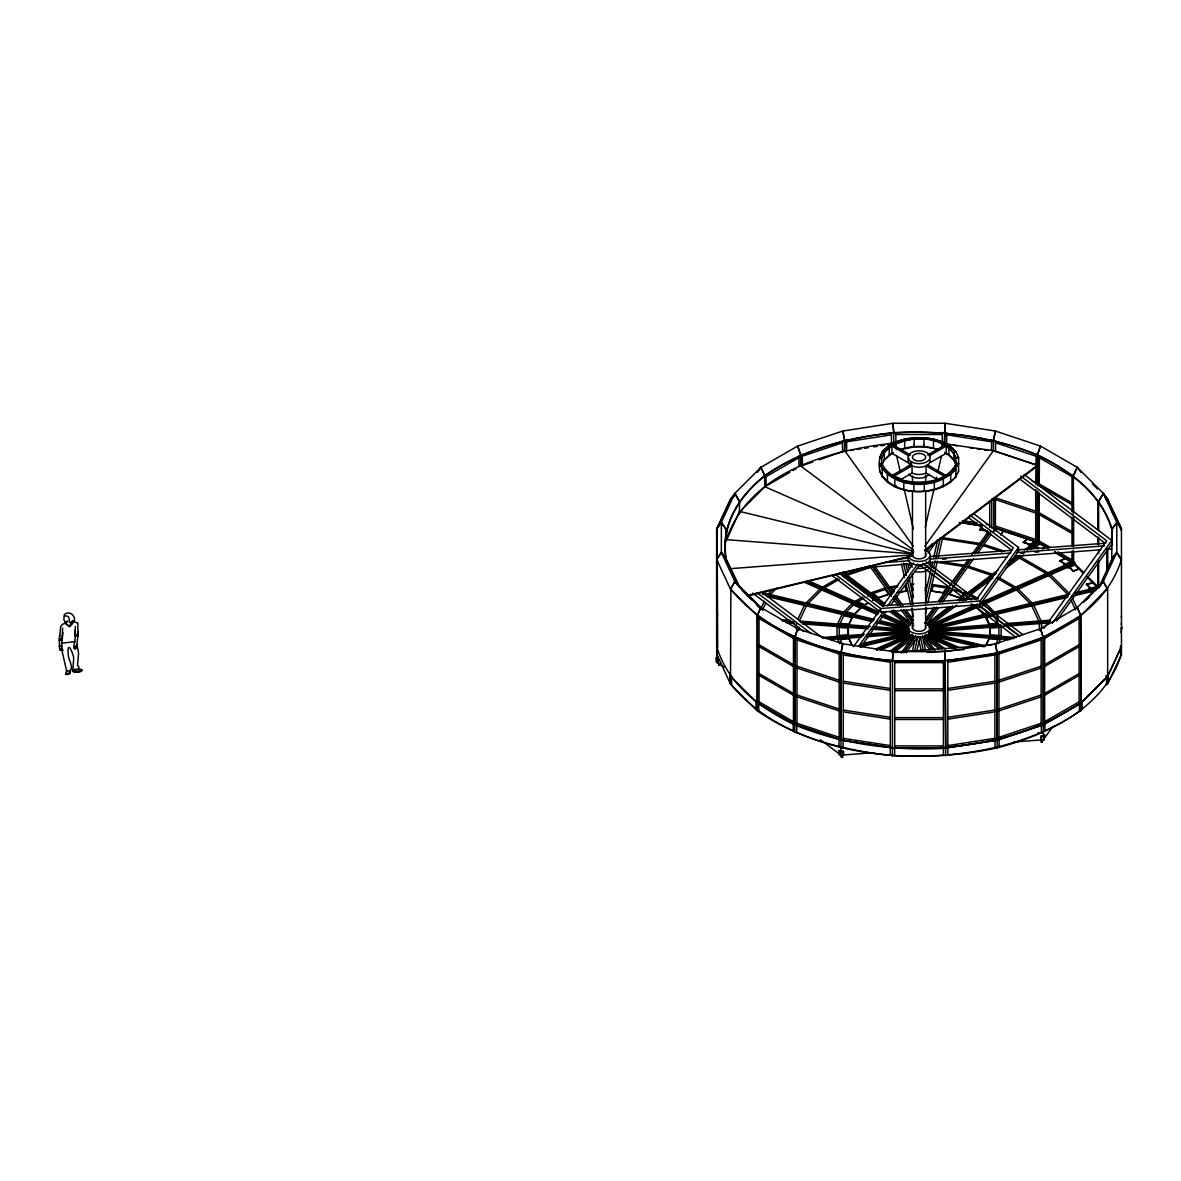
<?xml version="1.0" encoding="UTF-8"?>
<svg xmlns="http://www.w3.org/2000/svg" width="1181" height="1181" viewBox="0 0 1181 1181"><rect width="100%" height="100%" fill="white"/><g stroke="black" fill="none" stroke-linecap="round" stroke-linejoin="round"><path stroke-width="1.5" d="M70.624 670.277L69.945 673.731L66.549 674.631L65.619 673.731L66.638 671.074C74.949 671.635 70.24 662.703 68.66 657.522C66.623 644.959 69.827 643.246 73.739 657.596L72.897 669.642L78.537 668.963L78.861 666.734L77.488 665.39L78.596 653.255L76.957 644.575M716.705 654.407L716.705 528.793L730.493 499.076L734.833 493.363L760.859 467.336L797.677 446.078L842.762 431.05L893.043 423.27L893.707 432.925C848.165 437.472 802.844 449.459 764.875 475.869C738.834 496.832 720.454 525.205 726.374 559.809M913.356 552.413L912.47 553.815L726.374 539.673C749.477 471.44 829.697 450.301 893.707 443.067L893.707 432.925C942.6 430.253 991.907 436.468 1037.39 455.143C1069.691 470.747 1101.105 493.599 1111.779 529.531L1112.177 529.501C1101.489 493.496 1070.001 470.599 1037.641 454.965C992.055 436.247 942.645 430.017 893.648 432.689C848.017 437.265 802.608 449.267 764.55 475.722C738.893 496.212 719.938 525.338 725.975 559.366L725.665 557.58M727.142 538.728L739.498 511.373L912.928 553.579M739.498 513.912L739.498 501.231L734.818 493.378L721.355 522.401L721.355 552.457L734.833 581.495L760.874 607.521L757.139 615.921L757.139 710.77C826.789 758.025 916.515 764.816 997.177 747.898C1048.049 734.316 1104.486 708.305 1121.448 654.082M794.813 732.515L794.813 637.666L797.677 628.764L760.859 607.506L757.139 615.921C826.789 663.176 916.515 669.967 997.177 653.049C1047.857 639.364 1104.501 613.692 1121.448 559.558L1116.798 552.428L1116.783 522.371L1103.305 493.348L1077.264 467.322L1073.278 475.869L1073.278 513.897M812.587 462.066L800.748 466.023L913.563 550.169M819.348 459.822L844.695 450.64L913.312 546.286M757.139 710.77L730.493 684.124L730.862 589.186C770.027 637.179 833.225 654.614 892.482 660.784L892.437 755.87M730.02 568.696L912.47 554.819L912.928 555.793L748.444 595.844M945.715 755.87L945.125 651.572L995.406 643.793L1040.491 628.75L1043.325 637.666L1043.325 739.764L1013.889 742.008M924.841 546.286L993.457 450.64L1037.39 465.299L993.457 450.64L944.446 443.79L945.08 423.27L893.013 423.27L893.707 432.925M997.177 747.898L997.177 653.049L995.406 643.793L997.177 653.049L945.656 660.784L892.437 661.006L893.043 651.572L842.762 643.793L797.677 628.764L794.813 637.666L794.813 724.617L757.139 702.872L730.493 676.226L731.984 677.259M1121.049 559.528L1116.783 552.442L1103.32 581.48L1107.645 589.275L1107.645 684.124L1121.448 654.407L1121.448 528.793L1107.645 499.076L1103.305 493.348L1098.64 501.231L1098.64 530.21M1111.779 545.829L1111.779 529.531L1116.783 522.371L1121.448 528.793L1107.276 499.164L1104.752 496.64M1121.448 624.616L1121.448 623.317M1121.448 617.368L1121.448 616.069M847.973 635.57L848.032 627.347L848.032 628.115L839.233 627.451M848.371 635.54L848.43 627.377M989.781 627.377L990.106 635.555L990.18 627.347M59.404 646.745L61.648 645.328L59.404 646.745L59.951 649.963M62.032 640.043L61.53 645.387M74.92 634.271L75.392 626.506M892.437 661.006L893.072 651.572L945.125 651.572L945.715 747.972L997.177 740L1043.325 724.617L1081.014 702.872L1107.645 676.226L1121.448 646.509L1120.474 647.734L1120.474 645.918M76.411 646.022L74.979 649.255L75.466 646.716M77.916 632.824L77.813 623.051L72.425 621.088C66.328 626.388 72.248 616.098 66.077 615.951C62.519 614.651 63.464 624.882 67.524 620.999M78.787 668.786C89.254 670.956 70.712 674.986 73.119 669.804M76.529 647.867L78.271 632.175M59.478 635.186L59.39 646.465M62.623 628.115L62.106 640.102L59.153 640.397M75.008 630.447C77.031 638.124 70.639 654.599 75.746 645.963M993.457 451.363L993.457 440.498L995.362 431.035L945.08 423.27L944.49 443.554M993.457 440.498L995.391 431.05L1040.476 446.078L1077.279 467.336L1081.014 472.43M913.873 483.664L914.168 482.055C929.536 482.704 950.1 479.619 956.374 463.351L958.588 463.528C945.184 491.311 893.427 491.237 879.55 463.853L881.764 463.675M923.985 439.302L924.28 437.708C937.507 439.14 954.115 443.628 958.588 457.844L956.374 458.007C943.56 433.161 902.373 433.619 884.318 452.53C878.531 452.412 887.152 448.175 887.448 446.507C895.242 441.089 904.528 438.638 913.873 437.708C928.635 437.191 945.582 440.07 955.901 452.043L953.835 452.53M924.28 445.267L923.985 446.876L914.168 446.876L901.265 449.489M942.349 432.29L942.261 441.502M925.254 527.228L933.831 489.628M935.869 480.667L936.681 477.094M937.906 471.721L941.582 455.6M946.704 432.837L946.66 445.34M925.225 588.743L926.007 585.363L927.351 585.363M912.308 651.292L914.67 640.929M925.373 593.999L932.68 561.994M933.743 557.314L937.611 540.322M794.813 724.617L840.961 740L892.482 747.735C957.732 751.175 1025.994 740.502 1080.689 702.725L1081.811 701.603M914.522 651.41L917.947 636.367M925.461 603.447L932.34 573.243M933.433 568.46L935.175 560.813M935.898 557.683L940.401 537.621M916.707 651.632L920.191 636.367L923.631 651.41M925.446 613.338L926.627 608.156M927.808 602.974L937.36 561.049M938.142 557.653L942.689 537.68L979.831 543.422M933.049 585.894L931.898 590.943L930.598 590.736M62.18 639.615L62.888 632.617M734.552 495.489L730.862 499.164L717.103 528.822L717.679 647.734M717.679 614.533L716.705 615.744L716.705 528.793L721.355 522.386L726.374 529.531L726.374 540.396M716.705 623.317L717.28 614.829L716.705 659.839M760.475 609.573L764.299 601.321M762.631 609.868L765.657 603.373M797.839 619.346L804.32 605.395M806.387 605.897L799.345 621.058L870.338 626.461M958.588 471.101C945.686 504.553 862.16 496.596 882.251 451.718L884.318 452.205C901.088 432.467 956.477 432.172 956.374 465.255L953.835 459.778L948.919 454.862L944.667 452.412M837.595 623.967L842.023 614.415M839.809 624.144L844.09 614.917M995.48 644.915L998.329 638.773M998.329 643.719L1000.558 638.936M1112.871 557.609L1100.249 586.116M997.177 740L997.03 652.842L1043.089 637.489L1080.689 615.773L1107.867 587.931M1106.169 675.443L1106.169 677.259L1107.867 674.882M1121.448 646.834L1107.645 676.551L1081.014 703.197L1043.325 724.942L997.177 740.325L943.471 748.296L943.471 755.53M1077.279 467.336L1073.278 475.869L1073.588 511.949M848.548 624.808L852.298 616.866M848.947 624.838L852.667 616.954M985.485 645.948L989.191 638.08M986.209 645.284L989.589 638.109M716.188 658.083L717.753 659.219L717.753 663.205L716.188 662.069L716.188 658.083L717.605 656.695L716.69 658.038L718.269 659.175L718.269 662.792M903.819 482.114C905.916 478.054 885.573 476.091 884.318 468.827L882.251 469.329L882.251 477.227M933.477 440.779L934.333 439.258L933.477 440.454L933.477 448.352L938.57 450.05M991.715 439.583L991.45 450.522M995.672 440.764L995.539 451.496M853.479 646.745L880.317 609.352M882.458 606.37L913.577 562.997M858.661 646.228L883.344 611.832M887.625 605.853L917.681 563.972M926.731 551.35L932.104 543.88M860.713 646.996L886.281 611.359M890.548 605.41L919.659 564.828L966.56 600.125M928 553.21L937.64 539.791M982.267 526.047L979.566 529.797L987.286 531.022M979.935 529.885L981.795 527.287M946.424 587.961L943.043 592.7L944.328 592.906L932.813 591.091M901.088 653.182L910.581 639.954M925.579 619.036L934.023 607.27M938.231 601.395L948.579 586.972L932.03 584.418M949.642 585.51L968.42 559.322M971.594 554.908L988.172 531.804M892.482 747.735L840.961 740L840.961 653.049L842.762 643.793L840.961 653.049L840.961 755.146L874.073 752.637M903.76 652.473L915.467 636.16M924.812 623.125L935.455 608.289M939.707 602.354L950.351 587.518M953.554 583.074L970.575 559.336M974.842 553.402L989.737 532.631M903.76 652.813L915.792 636.028L893.427 652.857M924.797 623.479L936.518 607.137M940.534 601.557L950.351 587.858M953.362 583.665L970.575 559.661M974.738 553.874L990.8 531.48M906.24 652.694L917.135 637.504M938.113 608.259L927.572 622.948L949.007 606.827M942.335 602.369L973.587 558.834M977.794 552.944L991.228 534.225M993.31 531.332L995.391 528.424L1035.471 541.769L1024.237 550.228M949.613 594.235L952.993 589.54M994.845 531.184L996.557 528.808M843.455 751.337L843.249 755.589L840.769 755.781L839.233 754.629L839.233 750.644L843.455 751.337L843.455 754.954M1000.587 534.58L1003.141 531.007M1000.809 534.875L1003.496 531.125M832.723 576.062L880.686 612.171L980.127 604.613L980.127 600.981L1018.509 547.482L973.439 513.573M980.127 604.613L1018.509 551.114L1018.509 547.482M1043.856 628.366L1106.7 540.78L1020.664 476.046M1052.271 623.332L1111.779 540.396L1024.134 474.452M1056.523 621.029L1111.779 544.013M1040.845 736.324L1041.155 740.546L1043.65 740.369L1044.609 735.04L1040.845 736.324L1040.845 739.956M1120.99 628.572L1121.95 627.229L1120.99 632.558M1043.325 739.764L1052.965 726.345M1043.65 740.369L1044.609 735.04M72.853 671.413L78.079 671.93L82.212 670.158M1099.806 585.702L1103.32 581.465L1107.276 589.186M75.067 635.334L78.286 634.699M75.171 636.515L76.617 635.629L78.123 636.219M735.571 493.998L730.862 499.164M739.498 512.096L764.875 486.734L789.838 472.326M893.397 452.781L889.219 455.187L884.318 460.103L884.318 452.205L881.764 458.007L879.55 457.844C886.208 440.616 907.982 437.354 924.28 438.033M768.3 594.013L772.138 590.16M770.366 594.501L776.67 588.197M806.018 603.033L819.909 589.142M808.084 603.521L821.681 589.924M955.901 469.654L953.835 468.827L955.901 469.329C936.769 489.362 893.131 489.849 879.55 463.528L881.764 463.351C894.401 489.613 943.279 489.539 956.374 463.675L958.588 463.853M955.901 476.903C936.769 496.935 893.131 497.422 879.55 471.101M843.721 612.053L852.298 603.491M845.788 612.54L854.07 604.273M1103.32 581.465L1077.279 607.506L1040.476 628.764L1043.325 637.666L1043.325 724.617M1083.42 602.34L1093.576 592.198M1086.299 599.918L1088.882 597.335M853.937 614.489L861.111 607.388M854.306 614.578L861.421 607.536M59.094 638.936L62.327 638.537M894.814 479.102L896.172 477.759L894.814 478.777L894.814 486.675L896.172 485.657M941.98 443.613L943.339 442.255L941.98 443.288L941.98 447.23M1036.136 453.991L1035.707 484.21M1039.413 455.733L1039.221 485.775L1072.008 504.7M924.59 550.169L1037.39 465.299M924.59 550.892L1037.39 466.023M1027.367 539.082L1023.071 542.3L1029.98 544.633M1023.396 542.448L1027.706 539.186M964.995 593.541L959.592 597.601L960.758 597.985L948.461 593.851M1034.305 541.385L1028.858 545.489L1030.009 545.873M889.898 651.292L907.052 638.39M957.584 600.376L998.24 569.788M1009.991 560.945L1017.225 555.498M891.566 651.823L912.086 636.382M927.528 624.764L952.447 606.015M959.769 600.509L964.168 597.202M967.106 594.988L996.424 572.933M1009.607 562.997L1019.882 555.277M1027.204 549.77L1038.926 540.942M891.566 652.148L913.592 635.585M927.233 625.31L952.447 606.34M959.562 600.996L964.168 597.527M968.376 594.353L996.424 573.257M1008.057 564.503L1019.882 555.616M1027.16 550.125L1038.926 541.267M931.086 624.513L956.817 605.159M962.53 600.863L993.059 577.893M1006.168 568.031L1023.543 554.952M1030.57 549.667L1038.985 543.334L1048.329 548.737M964.316 599.52L965.261 600.066L969.291 597.04M1039.93 543.88L1034.482 547.984L1033.537 547.438M1042.602 549.032L1045.318 546.995M70.004 672.712L70.447 671.148M62.844 650.391L61.84 647.808M66.638 671.074L61.958 650.51L60.01 649.181M766.144 476.622L798.932 457.697M792.953 470.525L796.068 468.724M892.009 453.268L884.318 459.778L881.764 465.58L881.764 457.682L879.55 457.519M891.906 475.618L910.521 464.871L912.072 465.801L912.072 473.035L899.671 480.195M927.631 454.995L944.667 445.163M893.486 476.519L912.072 465.801M929.181 455.925L946.232 446.064L946.232 453.312L930.731 462.273M822.611 587.105L837.728 578.38M824.382 587.887L839.174 579.354M855 601.454L862.558 597.084M856.771 602.236L864.079 598.014M867.518 596.036L868.463 595.49M1044.668 638.39L1079.109 618.504M1044.668 664.652L1079.109 644.767M1044.668 666.468L1079.109 646.583M1044.668 693.454L1079.109 673.569M1044.668 695.269L1079.109 675.384M1044.668 721.709L1079.109 701.824M1081.014 710.445C1026.2 748.296 957.806 758.97 892.437 755.53C833.063 749.359 769.732 731.88 730.493 683.799M863.754 605.336L868.404 602.679M864.079 605.469L868.375 603.019M73.945 621.501C76.662 616.187 68.793 609.662 64.261 614.755L64.276 616.275M938.467 480.195L926.052 473.035L926.052 465.786L927.646 464.886L946.232 475.618M70.048 672.904L65.619 673.982M70.048 673.318L68.69 673.45M66.476 621.575L67.022 622.239L62.431 624.38L60.63 626.712L59.803 636.692M887.448 474.851L889.219 473.743L887.448 474.526L887.448 482.424M948.919 447.614L950.69 446.507L948.919 447.289L948.919 455.187L953.835 460.103L955.739 464.207M1065.085 558.406L1059.505 560.886L1065.129 564.164M1059.741 561.064L1065.365 558.569M1070.754 561.669L1063.653 564.828L1064.598 565.374M875.859 648.989L904.351 636.367M928.369 625.723L974.679 605.203M757.139 702.872L795.064 724.44L841.108 739.793M876.73 649.89L910.418 634.965M929.403 626.55L1074.267 562.377M876.73 650.214L912.278 634.463M929.24 626.949L1074.267 562.702M880.229 650.273L912.5 635.983M933.787 626.55L977.381 607.241M977.75 608.038L984.747 604.938M1075.079 564.931L1067.978 568.076L1067.299 567.397M1069.44 567.426L1073.249 571.22L1078.873 568.725M1079.08 568.932L1073.249 571.22M802.445 456.132L842.599 442.742M901.265 449.149C913.267 445.34 926.701 445.503 938.57 449.725M845.773 574.202L869.836 566.171L891.596 596.494M847.131 575.221L870.692 567.367M870.633 592.892L885.47 587.946M871.991 593.925L886.326 589.142M998.964 654.008L1041.155 639.94M998.964 680.271L1041.155 666.202M998.964 682.087L1041.155 668.018M998.964 709.072L1041.155 695.019M998.964 710.888L1041.155 696.82M998.964 737.328L1041.155 723.274M997.177 740.325L999.126 739.675L999.126 746.923M877.35 597.955L878.516 597.571L873.158 593.541M879.343 597.306L889.721 593.881M877.601 598.147L889.869 594.087M75.126 641.623L61.471 643.217M80.972 671.088L73.015 670.882M882.251 469.654L884.318 468.827M757.449 702.725L757.449 615.773L730.493 589.275L734.833 581.48L739.498 587.119L725.975 558.849L739.498 587.119L761.066 608.687M1099.009 501.143L1103.32 493.363L1107.276 499.164M746.658 595.549L912.928 555.793M1092.853 582.705L1086.358 584.27L1090.314 588.286M1086.505 584.477L1093.06 582.912M977.086 607.374L983.493 613.825L988.408 612.659M1096.869 586.721L1088.602 588.699L1089.266 589.363M861.835 643.748L902.653 633.99M929.048 627.687L989.073 613.323M1075.035 592.773L1097.533 587.385L1087.258 577.11M861.052 645.003L909.34 633.459L866.751 636.721M930.584 628.381L1068.303 595.445M1075.463 593.733L1096.913 588.596M861.052 645.328L909.4 633.769M930.539 628.705L1068.303 595.77M1075.448 594.058L1096.913 588.92M859.989 646.967L910.684 634.847M935.485 628.912L994.048 614.917M1067.698 597.291L996.114 614.415L998.329 619.198M1073.278 595.962L1095.924 590.544M985.914 616.851L986.253 617.604L994.402 615.655M1093.399 591.991L1090.964 591.74M846.703 441.768L891.493 434.829M850.143 450.522L853.774 449.961M857.406 449.4L861.023 448.839M864.654 448.278L868.286 447.717M873.733 446.876L877.365 446.315M880.996 445.754L884.628 445.193M888.26 444.632L891.891 444.071M889.559 586.972L897.84 585.687M890.415 588.168L897.516 587.075M906.403 585.687L905.104 585.894L906.255 590.972L907.554 590.78M947.826 662.261L994.874 654.983M947.826 688.523L994.874 681.245M947.826 690.339L994.874 683.061M947.826 717.325L994.874 710.047M947.826 719.14L994.874 711.863M947.826 745.595L994.874 738.317M899.42 592.006L906.255 590.972M897.353 592.567L907.613 591.002M66.727 673.76L65.767 673.524M956.374 457.682L958.588 457.519L958.588 471.426M899.833 558.834L908.957 558.141M929.86 556.561L1011.512 550.346M1016.944 549.933L1105.756 543.186M885.809 562.481L909.547 560.68M930.495 559.085L1011.069 552.974M1016.561 552.546L1104.456 545.873M942.556 559.218L946.188 558.938M1020.576 553.284L1024.207 553.003M1035.073 552.177L1038.704 551.911M862.44 567.884L913.238 563.529M926.834 562.997L1007.408 556.871M1014.73 556.31L1100.795 549.77M1106.287 549.357L1111.779 548.929M835.631 574.63L880.686 608.54L980.127 600.981M839.233 635.452L847.973 634.788M986.489 618.135L989.191 624.055L997.989 623.391M822.448 637.504L864.374 634.315M867.961 634.049L902.077 631.451M930.392 629.296L998.329 624.144L994.756 616.452M1006.02 623.553L1050.13 620.202M824.648 638.301L863.075 635.378M866.736 635.112L908.809 631.909M929.329 630.344L1000.691 624.926M1004.352 624.646L1050.086 621.176M826.449 638.493L863.119 635.703M866.677 635.437L908.868 632.234M929.285 630.684L1000.735 625.251M1004.308 624.97L1050.116 621.486M830.302 639.497L861.362 637.135M936.075 631.451L1048.89 622.874M840.163 639.526L848.947 638.847L848.608 638.094L851.9 645.298M990.165 628.115L998.905 627.451M892.644 652.488L991.966 644.944M927.277 652.443L963.991 649.653M844.636 747.617L840.961 747.898L838.038 745.698M1037.819 732.943L1043.325 732.515M839.233 750.644L840.769 751.795L843.249 751.603M1041.155 736.56L1043.65 736.383M895.892 434.505L942.261 434.505M910.507 584.078L913.932 584.078M910.802 585.363L912.145 585.363L913.297 590.411L911.953 590.411M894.726 662.6L943.427 662.6M894.726 688.863L943.427 688.863M894.726 690.678L943.427 690.678M894.726 717.664L943.427 717.664M894.726 719.48L943.427 719.48M894.726 745.92L943.427 745.92M892.437 747.972L945.715 747.972M945.715 748.296C894.371 751.086 842.584 744.576 794.813 724.942C760.815 708.526 727.703 684.434 716.705 646.509L716.705 528.793L721.355 522.401L725.975 529.501M924.841 590.441L926.184 590.441M62.696 650.465L60.792 649.196M60.482 650.244L59.714 649.284M1112.177 558.849L1099.009 587.208M1111.912 560.119L1111.587 561.905M840.163 623.391L848.903 624.055M990.121 634.788L998.905 635.452M780.73 619.641L789.838 620.335M873.925 626.727L902.653 628.912M929.27 630.934L1015.704 637.504M782.575 620.748L791.713 621.442M800.866 622.136L868.566 627.288M874.058 627.702L908.809 630.344M929.329 631.909L1013.49 638.301M782.545 621.073L793.573 621.915M800.836 622.461L868.611 627.613M873.999 628.026L908.868 630.684M929.285 632.234L1013.534 638.641M785.616 622.608L794.724 623.288M802.401 623.878L867.961 628.868M871.548 629.133L908.868 631.968M935.485 633.99L1009.666 639.63M989.235 638.847L997.989 639.526M946.66 434.829L991.45 441.768M946.261 444.071L949.893 444.632M953.525 445.193L957.156 445.754M969.852 447.717L973.484 448.278M977.115 448.839L980.747 449.4M984.378 449.961L988.01 450.522M933.477 448.352L923.985 446.876L923.985 438.978M962.781 520.659L977.115 522.873M986.076 524.261L989.648 524.822M962.795 522.43L980.717 525.205M962.677 522.46L980.88 525.265M962.589 522.681L980.747 525.486M959.12 522.46L980.57 525.781M980.082 529.678L987.434 530.815L986.578 532.011L987.877 532.218M942.408 538.964L978.975 544.618M940.947 561.595L964.213 565.197M937.079 562.333L963.356 566.393M931.75 585.687L947.723 588.168M843.278 654.983L890.326 662.261M843.278 681.245L890.326 688.523M843.278 683.061L890.326 690.339M843.278 710.047L890.326 717.325M843.278 711.863L890.326 719.14M843.278 738.317L890.326 745.595M930.539 590.972L944.18 593.113M739.129 501.143L734.833 493.363M846.467 611.876L854.616 613.825M763.103 592.773L874.191 619.331M879.505 620.601L904.351 626.55M929.152 632.485L985.175 645.874M762.69 593.733L873.571 620.246M878.944 621.531L909.34 628.809M928.797 633.459L984.245 646.716M762.69 594.058L873.615 620.586M877.188 621.442L909.4 629.133M928.753 633.769L982.459 646.612M766.602 596.375L872.493 621.693M876.036 622.549L908.986 630.433M933.787 636.367L976.377 646.538M843.751 615.655L851.944 617.619M995.539 442.742L1035.707 456.132M1032.209 481.228L1035.707 482.394M995.539 497.821L1035.707 511.196M995.539 499.622L1035.707 513.012M995.539 526.076L1035.707 539.466M995.303 527.804L1037.641 541.917L1048.595 548.235M995.14 528.01L1037.39 542.094L1048.315 548.412M1023.632 542.256L1030.231 544.456M983.935 544.397L1003.909 551.069M983.079 545.592L1002.049 551.926M968.302 566.171L992.365 574.202M967.446 567.367L991.007 575.221M957.629 589.599L960.921 590.707M964.227 591.799L967.519 592.892M951.827 589.142L966.161 593.925M796.998 639.94L839.174 654.008M796.998 666.202L839.174 680.271M796.998 668.018L839.174 682.087M796.998 695.019L839.174 709.072M796.998 696.82L839.174 710.888M796.998 723.274L839.174 737.328M948.299 594.058L960.507 598.177M889.219 447.614L887.448 446.507L889.219 447.289L889.219 455.187M950.69 474.851L948.919 473.743L950.69 474.526L950.69 482.424M765.893 474.703L766.144 485.376M764.55 475.722L764.875 486.734L913.799 551.985M857.716 601.69L864.713 604.79M808.099 580.683L878.561 611.891M883.595 614.12L907.052 624.513L889.898 611.61M928.355 633.946L958.942 647.498M807.671 581.775L878.413 613.116M883.477 615.36L908.735 626.55M927.72 634.965L956.359 647.646M1081.014 702.872L1080.689 615.773L1081.014 710.77M805.988 581.362L878.546 613.5M883.477 615.685L908.898 626.949M956.359 647.97L925.874 634.463L945.376 649.151M803.789 581.997L877.527 614.666M880.893 616.157L908.44 628.351M931.086 638.39L954.558 648.782M853.391 604.938L860.432 608.053M62.209 649.609L61.604 645.638M1039.221 457.697L1072.008 476.622M1039.221 483.959L1072.008 502.885M944.756 452.781L948.919 455.187M1039.221 512.761L1072.008 531.686M1039.221 514.576L1072.008 533.502M893.486 445.163L910.536 455.01M908.957 455.91L891.906 446.064L891.906 453.312L908.957 463.159M926.052 465.786L944.667 476.519M1039.221 541.016L1050.145 547.334M1057.955 551.837L1072.008 559.956M1054.84 551.852L1073.588 562.673L1083.759 572.844M1054.559 552.014L1073.278 562.82L1083.42 572.962M1054.559 552.324L1071.698 562.23L981.381 602.236L980.422 601.69M1035.855 546.951L1038.542 548.501M1060.066 560.916L1065.439 564.031M1035.619 547.128L1038.306 548.693M1020.738 557.063L1047.931 572.755M1019.38 558.082L1046.145 573.538M998.919 577.509L1015.542 587.105M997.487 578.498L1013.77 587.887M971.033 594.456L978.606 598.826M969.675 595.49L976.997 599.712M759.043 618.504L793.47 638.39M759.043 644.767L793.47 664.652M759.043 646.583L793.47 666.468M759.043 673.569L793.47 693.454M759.043 675.384L793.47 695.269M759.043 701.824L793.47 721.709M971.181 603.845L974.015 605.499M1019.203 478.571L1105.239 543.304M896.172 443.613L894.814 442.255L896.172 443.288L896.172 449.046M943.339 479.102L941.98 477.759L943.339 478.777L943.339 486.675L941.98 485.657M969.985 515.182L1013.431 547.866L977.012 598.634L882.65 605.809L839.204 573.11M968.523 517.706L1011.984 550.405M802.253 454.168L802.445 466.643M926.111 561.846L975.949 599.358M980.348 602.664L1022.849 634.655M924.634 564.37L971.55 599.668M977.41 604.082L1019.926 636.072M922.597 563.411L970.959 599.815M976.82 604.229L1019.336 636.205M972.421 604.539L1016.398 637.622M842.835 571.988L884.849 603.594M893.427 610.046L910.581 622.948L901.088 609.721M841.728 572.933L884.229 604.923M893.028 611.537L910.625 624.764M924.59 635.275L942.187 648.517M841.728 573.257L884.466 605.41M891.566 610.754L910.654 625.118M924.561 635.585L942.187 648.841M842.26 575.752L882.753 606.237M927.572 639.954L938.998 648.561M762.07 592.345L823.319 638.434M757.051 592.773L811.096 633.444M752.666 593.098L803.789 631.569M716.705 661.655L724.012 667.147M820.5 739.749L840.961 755.146M1092.425 483.856L1097.503 488.934M1105.121 496.537L1107.645 499.076M1087.568 576.653L1097.961 586.957M1087.229 576.771L1097.37 586.913M1083.405 573.257L1074.4 564.252L984.083 604.273L992.35 612.54L1069.853 594.013L1050.632 574.793M1069.765 567.279L1073.573 571.087M1086.874 584.388L1090.683 588.197M1048.846 575.575L1067.786 594.501M1018.243 589.142L1032.135 603.033M1016.472 589.924L1030.068 603.521M985.855 603.491L994.417 612.053M741.683 589.747L751.839 599.918M756.991 605.071L760.859 608.938M976.776 607.506L983.788 614.592M739.498 587.119L734.833 581.495L730.493 589.275L716.705 559.558L721.355 552.442L726.374 558.82L721.355 552.442L716.705 559.558L717.679 560.768M73.252 621.324L72.956 622.874A14.157 10.954 -30.4 0 1 69.384 626.845L64.925 623.199M760.874 607.521L762.867 610.001M1121.448 528.793L1116.783 522.371L1111.779 529.531L1111.779 562.451M904.676 440.779L903.819 439.258L904.676 440.454L904.676 448.352M934.333 482.114L933.477 480.593L934.333 481.774L934.333 489.672M846.585 439.79L846.703 450.522M842.333 440.557L842.599 451.496M891.714 587.961L894.253 591.489M874.796 566.393L893.796 592.862M895.685 595.519L903.066 605.809M906.24 610.223L913.622 620.512M925.107 636.529L934.953 650.244M872.892 566.762L892.054 593.452M894.179 596.42L900.557 605.322M903.76 609.78L913.326 623.125M922.686 636.16L932.267 649.506M871.829 565.596L892.275 594.102M894.179 596.745L900.572 605.676M903.76 610.105L913.356 623.479M932.267 649.845L922.346 636.028L925.446 649.565M893.707 599.431L897.914 605.322M923.468 640.929L929.801 649.757M885.16 589.54L888.555 594.264M1111.572 510.207L1113.786 515.005M1071.551 596.375L1077.677 609.573M1070.99 600.125L1075.507 609.868M1033.833 605.395L1041.022 620.896M1031.766 605.897L1038.808 621.058M912.47 555.542L912.928 556.517A6.658 3.838 0 0 0 921.623 558.598A6.658 3.838 0 0 0 925.225 553.579M839.809 638.773L842.673 644.915M837.595 638.936L839.809 643.719M716.705 654.082L730.493 684.124M986.253 617.604L989.53 624.808L989.191 624.055M985.545 616.94L989.132 624.838M849.006 638.065L852.608 645.963M72.691 621.162L69.339 626.27L65.457 622.948M914.168 439.302L913.873 438.033M924.28 483.664L923.985 482.379M913.873 445.267L914.168 446.876L914.168 438.978M895.848 432.512L895.892 441.502M891.404 432.615L891.493 445.34M896.556 455.6L900.232 471.721M904.321 489.628L913.312 529.014M905.857 563.691L907.79 572.18M908.957 577.288L913.563 597.453M903.48 563.057L906.344 575.634M907.421 580.358L912.898 604.347M901.457 564.031L904.557 577.612M906.107 584.418L910.728 604.702M911.525 608.156L913.489 616.792M919.069 641.268L921.431 651.632M75.687 648.59L76.927 646.022M1121.049 528.822L1121.049 530.121M1120.858 648.089L1120.858 655.337M1120.474 527.582L1120.474 529.383M1108.236 675.311L1108.236 682.544M1107.867 500.419L1107.867 502.22M1107.66 549.254L1107.66 569.168M1107.379 549.785L1107.379 569.714M1107.084 550.331L1107.084 572.062M1106.538 677.673L1106.538 684.921M1106.169 498.042L1106.169 499.858M1098.64 537.458L1098.64 544.707M1098.64 550.139L1098.64 553.771M1098.64 561.005L1098.64 588.182M1097.887 501.836L1097.887 529.915M1097.887 537.119L1097.887 544.308M1097.887 562.245L1097.887 585.171M1082.121 702.075L1082.121 709.323M1079.419 704.112L1079.419 711.346M1079.109 616.689L1079.109 703.64M1074.71 561.979L1074.71 563.795M1073.588 517.381L1073.588 546.375M1073.588 551.807L1073.588 562.673M1073.278 517.529L1073.278 546.508M1073.278 550.139L1073.278 562.82M1072.008 474.806L1072.008 511.89M1072.008 517.293L1072.008 545.843M1072.008 551.128L1072.008 561.757M1044.919 724.027L1044.919 731.275M1044.668 636.574L1044.668 723.525M1041.598 623.435L1041.598 628.779M1041.391 725.592L1041.391 732.84M1041.155 638.124L1041.155 725.09M1039.221 492.964L1039.221 542.832M1039.383 623.598L1039.383 630.58M1037.641 485.76L1037.641 454.965L1037.39 484.136M1037.641 491.193L1037.641 541.917M1037.39 491.385L1037.39 542.094M1035.707 489.613L1035.707 541.267M1001.134 626.506L1001.134 636.397M998.905 626.683L998.905 636.234M998.964 652.192L998.964 739.144M995.406 497.304L995.406 528.099L993.826 530.313L993.826 497.703M995.022 740.664L995.022 747.913M994.874 653.167L994.874 740.118M991.774 499.032L991.774 528.01M989.722 502.161L989.722 527.523M955.901 452.043L953.835 452.205L953.835 460.103M955.901 469.329L955.901 477.227M947.826 660.445L947.826 747.396M947.871 747.957L947.871 755.205M943.427 660.784L943.427 747.735M925.668 475.072L925.668 482.409M925.668 490.765L925.668 556.841M925.668 569.685L925.668 603.55M925.668 607.226L925.668 628.425M924.28 483.339L924.28 491.237M914.168 482.379L904.676 480.593L903.819 481.774L903.819 489.672M913.873 483.339L913.873 491.237M912.47 476.076L912.47 482.409M912.47 490.765L912.47 554.996M912.47 574.187L912.47 604.554M912.47 608.23L912.47 628.425M894.726 660.784L894.726 747.735M894.667 748.296L894.667 755.53M890.326 660.445L890.326 747.396M890.267 747.957L890.267 755.205M880.686 608.54L880.686 612.171M844.695 451.363L844.695 440.498L842.762 431.05L844.695 440.498L844.533 451.157M843.278 653.167L843.278 740.118M843.116 740.664L843.116 747.913M840.769 751.795L840.769 755.781M839.44 750.378L839.44 753.995M839.233 626.683L839.233 636.234M839.174 652.192L839.174 739.144M839.027 739.675L839.027 746.923M837.019 626.506L837.019 636.397M800.748 466.023L800.748 455.143L797.677 446.078L800.748 455.143L800.511 465.831M798.932 455.881L798.932 466.451M798.755 627.096L798.755 630.58M796.998 638.124L796.998 725.09M796.747 725.592L796.747 732.84M796.54 623.435L796.54 628.779M793.47 636.574L793.47 723.525M793.233 724.027L793.233 731.275M759.043 616.689L759.043 703.64M758.719 704.112L758.719 711.346M756.017 702.075L756.017 709.323M731.615 677.673L731.615 684.921M730.286 500.419L730.286 502.22M730.286 673.081L730.286 674.882M729.917 675.311L729.917 682.544M725.975 530.786L725.975 541.356M717.28 648.089L717.28 655.337M928.089 569.641A11.087 6.407 0 0 1 914.995 571.56M909.075 568.046A11.087 6.407 0 0 1 908.41 564.754M929.683 563.307A11.087 6.407 0 0 1 930.362 566.6M930.407 561.3A11.087 6.407 0 0 1 929.565 564.592M928.089 566.024A11.087 6.407 0 0 1 917.785 568.386M912.514 567.072A11.087 6.407 0 0 1 909.075 564.415M925.535 563.529A6.658 3.838 0 0 1 924.664 564.385M921.933 565.596A6.658 3.838 0 0 1 918.508 565.861M930.097 557.919A11.087 6.407 0 0 1 917.475 565.005A11.087 6.407 0 0 1 908.883 556.133M925.948 550.021A11.087 6.407 0 0 1 925.697 560.178A11.087 6.407 0 0 1 908.765 557.417M930.097 460.103A11.087 6.407 0 0 1 917.475 467.189A11.087 6.407 0 0 1 908.883 458.317M925.697 473.227A11.087 6.407 0 0 1 912.204 473.123M908.1 467.159A11.087 6.407 0 0 1 908.883 465.565M929.255 474.245A11.087 6.407 0 0 1 918.921 478.113A11.087 6.407 0 0 1 908.765 474.083M925.948 622.476A11.087 6.407 0 0 1 927.144 631.894A11.087 6.407 0 0 1 910.787 631.761A11.087 6.407 0 0 1 912.441 622.372M930.097 630.374A11.087 6.407 0 0 1 917.475 637.46A11.087 6.407 0 0 1 908.883 628.602M925.225 626.033A6.658 3.838 0 0 1 918.198 631.318A6.658 3.838 0 0 1 913.799 625.162M910.817 463.1L911.584 464.089L910.817 463.1M718.683 664.962L719.997 665.051L718.683 664.962M841.344 757.257L842.644 757.346L841.344 757.257M1041.066 742.067L1042.38 742.17L1041.14 741.978M1040.461 446.064L1037.39 455.143L1040.476 446.078M760.844 467.336L757.139 472.43L760.859 467.336L764.875 475.869L760.859 467.336M1116.783 552.442L1111.779 558.82L1116.798 552.428M873.866 599.549L872.921 600.096L873.866 599.549M1081.014 615.921L1077.279 607.506L1081.014 615.921M912.204 462.243A11.087 6.407 0 0 0 930.052 458.139A11.087 6.407 0 0 0 914.965 451.275A11.087 6.407 0 0 0 912.204 462.243M915.024 460.265A6.658 3.838 0 0 0 925.668 457.726A6.658 3.838 0 0 0 916.53 453.666A6.658 3.838 0 0 0 915.024 460.265"/></g></svg>
